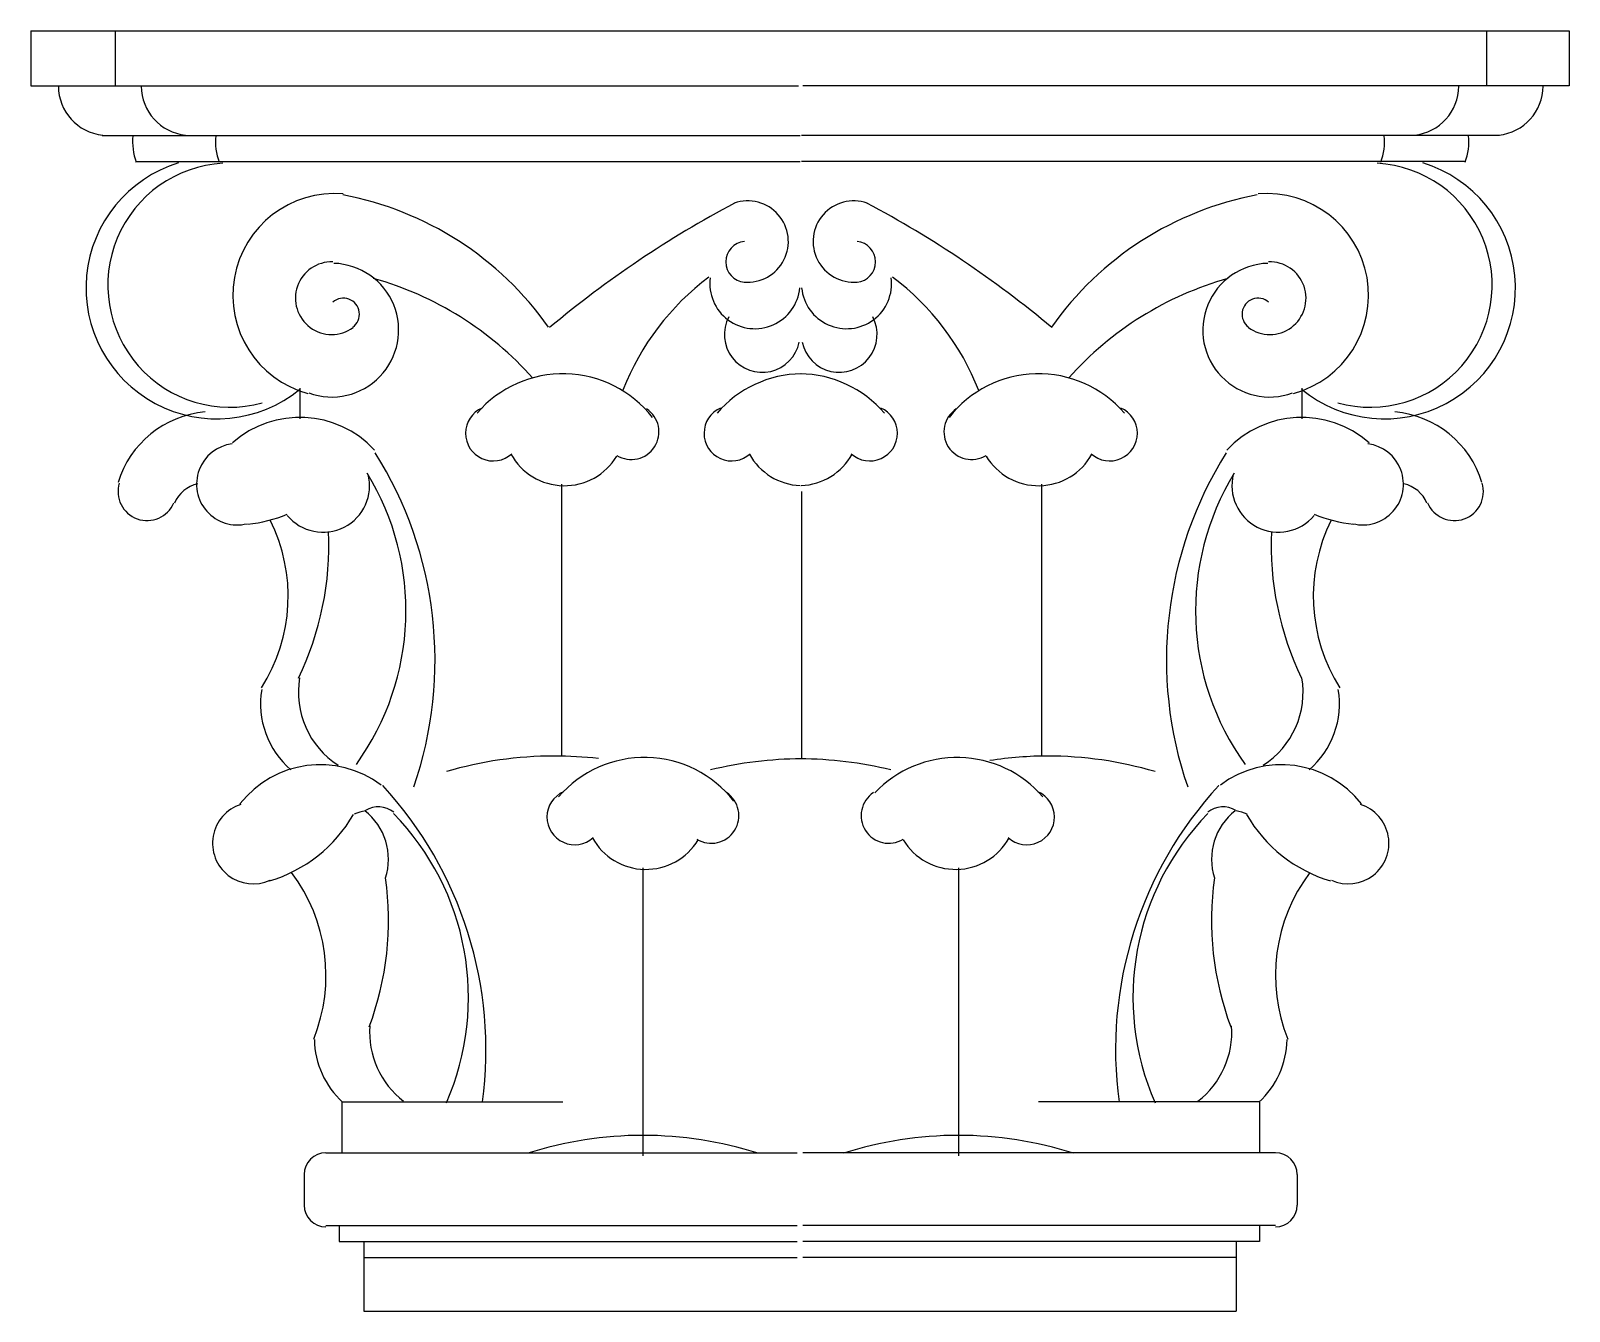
# Model space of a CAD drawing. Header units: metres. Extents: x 160.2 to 170.8, y 46.8 to 55.6.
import ezdxf

# ---------------------------------------------------------------- set-up
doc = ezdxf.new("R2010")
doc.units = ezdxf.units.M

msp = doc.modelspace()

# ---------------------------------------------------------------- linework, layer by layer
for p, q in [((160.17, 55.57), (170.75, 55.57)), ((160.17, 55.57), (160.17, 55.19)), ((160.75, 55.57), (160.75, 55.19)), ((170.18, 55.57), (170.18, 55.19)), ((170.75, 55.57), (170.75, 55.19)), ((160.17, 55.19), (165.45, 55.19)), ((170.75, 55.19), (165.48, 55.19)), ((160.66, 54.85), (165.46, 54.85)), ((170.27, 54.85), (165.47, 54.85)), ((160.89, 54.67), (165.46, 54.67)), ((170.03, 54.67), (165.47, 54.67)), ((162.02, 53.11), (162.02, 52.9)), ((168.91, 53.11), (168.91, 52.9)), ((163.82, 52.45), (163.82, 50.58)), ((165.47, 52.4), (165.47, 50.56)), ((167.12, 52.45), (167.12, 50.58)), ((162.59, 50.38), (162.59, 50.38)), ((168.34, 50.38), (168.34, 50.38)), ((161.82, 49.73), (161.82, 49.73)), ((164.38, 49.81), (164.38, 47.83)), ((166.55, 49.81), (166.55, 47.83)), ((169.11, 49.73), (169.11, 49.73)), ((162.31, 48.2), (163.83, 48.2)), ((162.31, 48.2), (162.31, 47.85)), ((168.62, 48.2), (167.1, 48.2)), ((168.62, 48.2), (168.62, 47.85)), ((162.2, 47.85), (165.44, 47.85)), ((168.73, 47.85), (165.48, 47.85)), ((162.05, 47.7), (162.05, 47.49)), ((168.88, 47.7), (168.88, 47.49)), ((162.2, 47.35), (165.44, 47.35)), ((162.29, 47.35), (162.29, 47.24)), ((168.73, 47.35), (165.48, 47.35)), ((168.62, 47.35), (168.62, 47.24)), ((162.29, 47.24), (165.44, 47.24)), ((162.46, 47.24), (162.46, 47.13)), ((162.46, 47.24), (162.46, 46.76)), ((168.62, 47.24), (165.48, 47.24)), ((168.46, 47.24), (168.46, 47.13)), ((168.46, 47.24), (168.46, 46.76)), ((162.46, 47.13), (165.44, 47.13)), ((168.46, 47.13), (165.48, 47.13)), ((162.46, 46.76), (168.46, 46.76))]:
    msp.add_line(p, q)
for centre, radius, start, end in [((160.7, 55.19), 0.34, 180.2, 264.07), ((161.27, 55.19), 0.34, 180.2, 264.07), ((169.65, 55.19), 0.34, 275.93, 359.8), ((170.23, 55.19), 0.34, 275.93, 359.8), ((161.29, 54.81), 0.42, 174.82, 200.05), ((161.86, 54.81), 0.42, 174.82, 200.05), ((169.06, 54.81), 0.42, 339.95, 5.18), ((169.64, 54.81), 0.42, 339.95, 5.18), ((161.45, 53.8), 0.9, 107.08, 309.35), ((161.54, 53.82), 0.84, 93.35, 285.32), ((169.48, 53.8), 0.9, 230.65, 72.92), ((169.38, 53.82), 0.84, 254.68, 86.65), ((162.26, 53.75), 0.7, 85.16, 254.77), ((161.9, 52.24), 2.24, 35.19, 79.32), ((168.45, 47.9), 7.34, 117.95, 129.94), ((165.1, 54.12), 0.28, 265.06, 109.2), ((165.83, 54.12), 0.28, 70.8, 274.94), ((162.48, 47.9), 7.34, 50.06, 62.05), ((169.02, 52.24), 2.24, 100.68, 144.81), ((168.67, 53.75), 0.7, 285.23, 94.84), ((165.09, 53.98), 0.14, 94.94, 265.06), ((165.84, 53.98), 0.14, 274.94, 85.06), ((162.24, 53.73), 0.25, 88.28, 305.95), ((162.24, 53.51), 0.46, 249.93, 88.28), ((168.69, 53.51), 0.46, 91.72, 290.07), ((168.69, 53.73), 0.25, 234.05, 91.72), ((161.91, 51.66), 2.29, 41.58, 74.36), ((165.9, 52.45), 1.78, 126.82, 158.64), ((164.84, 53.87), 0, 0, 165.23), ((165.15, 53.83), 0.31, 172.61, 354.71), ((165.78, 53.83), 0.31, 185.29, 7.39), ((166.09, 53.87), 0, 14.77, 180), ((165.03, 52.45), 1.78, 21.23, 53.18), ((169.02, 51.66), 2.29, 105.64, 138.37), ((162.32, 53.62), 0.11, 305.95, 131.41), ((168.61, 53.62), 0.11, 48.59, 234.05), ((165.2, 53.48), 0.26, 152.26, 348.45), ((165.73, 53.48), 0.26, 191.55, 27.74), ((163.83, 52.43), 0.78, 37.96, 139.2), ((165.48, 52.43), 0.78, 90.82, 139.2), ((165.45, 52.43), 0.78, 40.8, 89.18), ((167.1, 52.43), 0.78, 40.8, 142.04), ((161.43, 52.26), 0.69, 95.09, 163.05), ((162.02, 52.21), 0.7, 42.69, 131.44), ((163.35, 52.8), 0.19, 113.56, 312.14), ((164.3, 52.81), 0.19, 238.32, 56.49), ((164.99, 52.8), 0.19, 113.56, 312.14), ((165.94, 52.8), 0.19, 227.86, 66.44), ((166.64, 52.81), 0.19, 123.51, 301.68), ((167.59, 52.8), 0.19, 227.86, 66.44), ((168.91, 52.21), 0.7, 48.56, 137.31), ((169.49, 52.26), 0.69, 16.95, 84.91), ((161.59, 52.45), 0.28, 97.19, 283.87), ((169.33, 52.45), 0.28, 256.13, 82.81), ((160.27, 51.24), 2.68, 340.99, 32.16), ((163.84, 52.86), 0.42, 208.81, 329.02), ((165.48, 52.86), 0.42, 208.81, 267.43), ((165.45, 52.86), 0.42, 272.57, 331.19), ((167.1, 52.86), 0.42, 210.98, 331.19), ((170.66, 51.24), 2.68, 147.84, 199.01), ((162.18, 52.44), 0.32, 219.78, 14.32), ((160.94, 51.58), 1.81, 324.25, 31.5), ((169.99, 51.58), 1.81, 148.5, 215.75), ((168.75, 52.44), 0.32, 165.68, 320.22), ((160.97, 52.4), 0.2, 163.05, 337.01), ((161.37, 52.23), 0.23, 103.33, 157.01), ((169.56, 52.23), 0.23, 22.99, 76.67), ((169.96, 52.4), 0.2, 202.99, 16.95), ((161.56, 53.16), 0.99, 276, 292.18), ((160.76, 51.68), 1.18, 327.74, 26.35), ((170.17, 51.68), 1.18, 153.65, 212.26), ((169.37, 53.16), 0.99, 247.82, 264), ((160.12, 52.03), 2.1, 334.19, 2.61), ((170.8, 52.03), 2.1, 177.39, 205.81), ((162.61, 51.02), 0.6, 170.56, 237.11), ((168.32, 51.02), 0.6, 302.89, 9.44), ((162.35, 50.94), 0.6, 170.56, 229.23), ((168.57, 50.94), 0.6, 310.77, 9.44), ((163.77, 47.96), 2.62, 90.01, 106.45), ((163.77, 47.96), 2.62, 83.35, 89.99), ((167.17, 47.96), 2.62, 90.01, 98.89), ((167.16, 47.96), 2.62, 73.55, 89.99), ((162.16, 49.82), 0.7, 53.21, 141.95), ((164.39, 49.79), 0.78, 37.96, 139.2), ((165.47, 47.94), 2.62, 90.01, 103.8), ((165.46, 47.94), 2.62, 76.2, 89.99), ((166.54, 49.79), 0.78, 40.8, 136.49), ((168.77, 49.82), 0.7, 38.05, 126.79), ((160.62, 48.56), 2.68, 352.28, 42.68), ((170.31, 48.56), 2.68, 137.32, 187.72), ((163.91, 50.16), 0.19, 113.56, 312.14), ((164.85, 50.17), 0.19, 238.32, 56.49), ((166.07, 50.17), 0.19, 123.51, 301.68), ((167.02, 50.16), 0.19, 227.86, 66.44), ((161.7, 49.98), 0.28, 107.71, 294.38), ((161.53, 50.67), 0.99, 286.51, 330.25), ((162.55, 49.8), 0.41, 101.12, 112.38), ((162.21, 49.87), 0.42, 342.1, 52.36), ((162.56, 50.06), 0.17, 51.55, 120.97), ((161.37, 48.92), 1.81, 336.38, 44.29), ((169.56, 48.92), 1.81, 135.71, 203.62), ((168.37, 50.06), 0.17, 59.03, 128.45), ((168.71, 49.87), 0.42, 127.64, 197.9), ((168.38, 49.8), 0.41, 67.62, 78.88), ((169.39, 50.67), 0.99, 209.75, 253.49), ((169.23, 49.98), 0.28, 245.62, 72.29), ((164.4, 50.22), 0.42, 208.81, 329.02), ((166.53, 50.22), 0.42, 210.98, 331.19), ((161.02, 49.07), 1.18, 338.25, 36.86), ((160.53, 49.45), 2.1, 339.54, 7.96), ((170.39, 49.45), 2.1, 172.04, 200.46), ((169.91, 49.07), 1.18, 143.14, 201.75), ((163.1, 48.68), 0.6, 175.91, 232.39), ((167.83, 48.68), 0.6, 307.61, 4.09), ((162.72, 48.64), 0.6, 181.07, 227.49), ((168.21, 48.64), 0.6, 312.51, 358.93), ((164.38, 45.35), 2.62, 90.01, 107.58), ((164.38, 45.35), 2.62, 72.42, 89.99), ((166.55, 45.35), 2.62, 90.01, 107.58), ((166.55, 45.35), 2.62, 72.42, 89.99), ((162.2, 47.7), 0.15, 90, 180), ((168.73, 47.7), 0.15, 0, 90), ((162.2, 47.49), 0.15, 180, 270), ((168.73, 47.49), 0.15, 270, 360)]:
    msp.add_arc(centre, radius, start, end)

doc.saveas('drawing.dxf')
